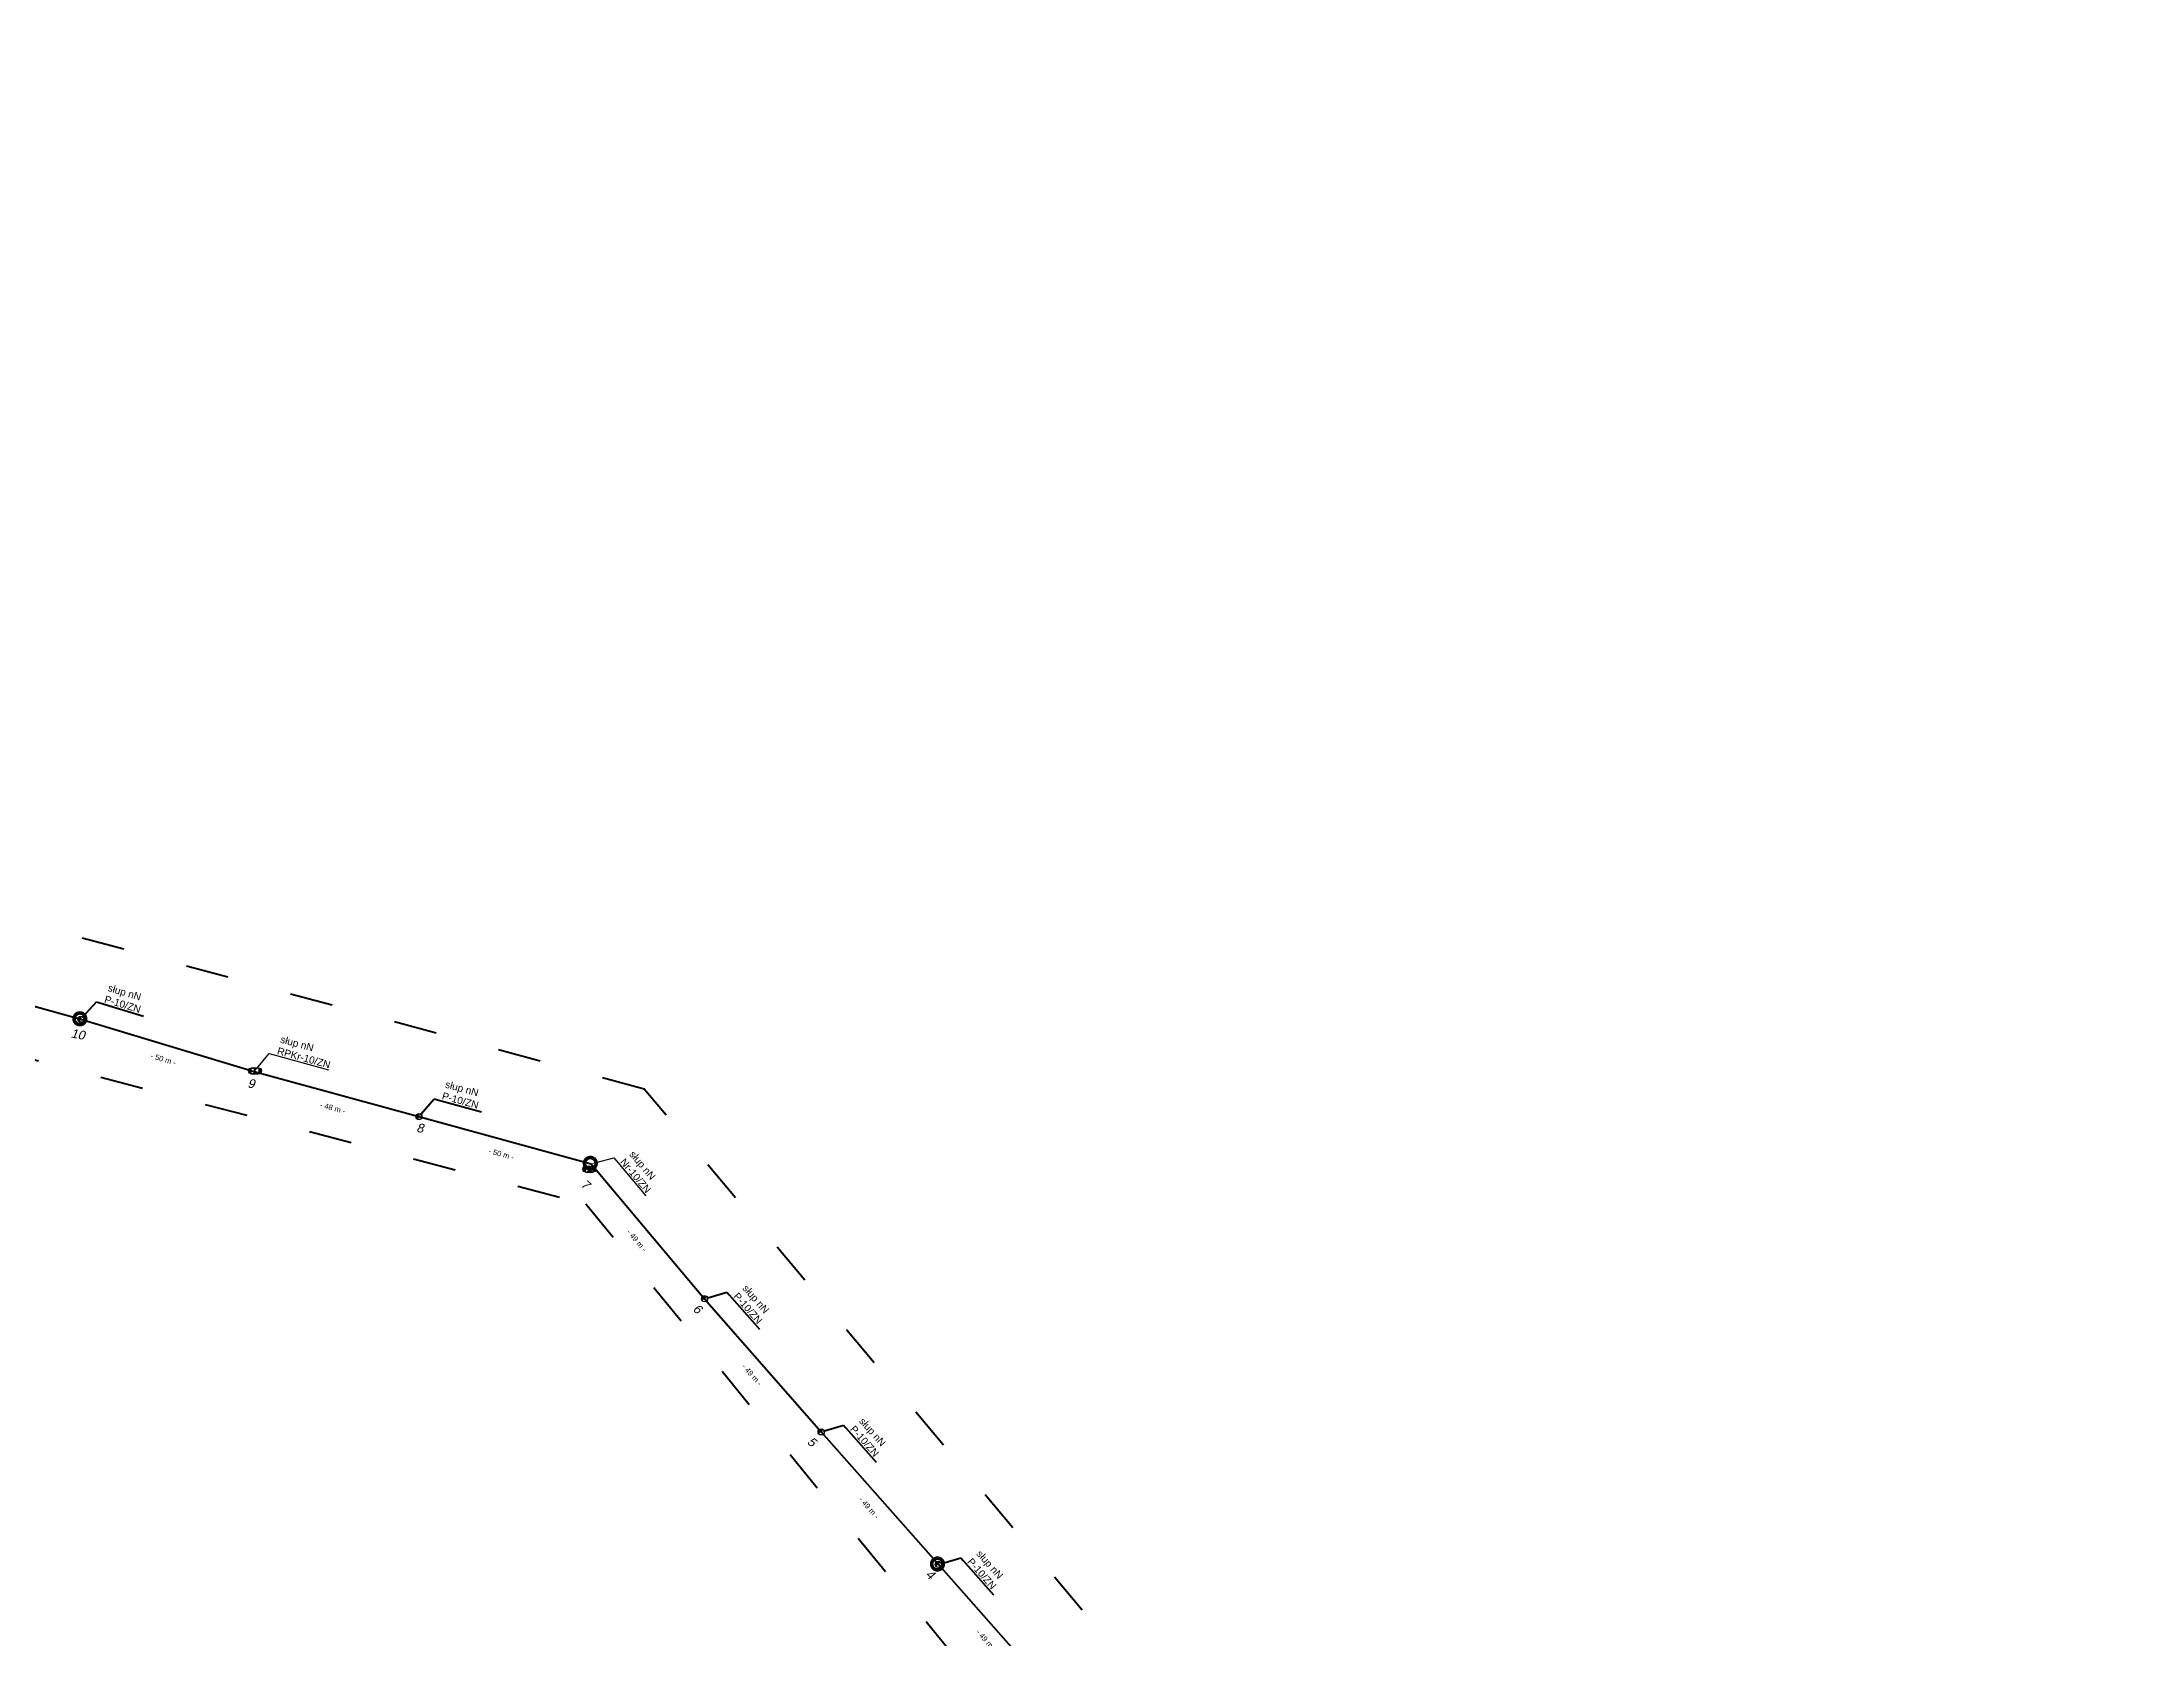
# Model space of a CAD drawing. Header units: metres. Extents: x 7531025 to 7555771, y 5771206 to 5789306.
# Drawn here: x 7548139 to 7548724, y 5784734 to 5785178 of the extents above; entities that cross this region are included whole.
import ezdxf
from ezdxf import colors
from ezdxf.entities.mleader import LeaderData, LeaderLine
from ezdxf.math import Vec2, Vec3

# ---------------------------------------------------------------- set-up
doc = ezdxf.new("R2010")
doc.units = ezdxf.units.M
doc.linetypes.add('GCAD_ISO03W100', pattern=[30, 12, -18])
for name, color, linetype, lineweight in [('!TELE', 30, 'SCARPLINE1A', 50), ('!trafo_05-0739', 6, 'GCAD_ISO03W100', 50), ('_numery slupow etap 4 cz. 2', 7, 'Continuous', 40)]:
    doc.layers.add(name, color=color, linetype=linetype, lineweight=lineweight)
for name, color, linetype in [('!wymiary', 7, 'Continuous'), ('_MM mufy', 3, 'Continuous'), ('_MM opisy', 7, 'Continuous'), ('_MM slupy', 5, 'Continuous')]:
    doc.layers.add(name, color=color, linetype=linetype)
doc.styles.get("Standard").update_dxf_attribs({"font": 'ARIAL.TTF'})
doc.linetypes.add('SCARPLINE1A', pattern='A,2,[150,AAA.SHX,S=1,R=0,X=0,Y=0],1e-11', length=2)
doc.dimstyles.new('opis linie', dxfattribs={"dimtxt": 1.5, "dimasz": 0.18, "dimexe": 0.18, "dimexo": 0.0625, "dimgap": 2.5, "dimtad": 4, "dimdec": 0, "dimzin": 0, "dimdsep": 46, "dimtxsty": 'Standard', "dimcen": 0.09, "dimse1": 1, "dimse2": 1, "dimsd1": 1, "dimsd2": 1, "dimclrt": 256, "dimadec": 0, "dimazin": 0, "dimtfac": 1, "dimtdec": 0, "dimtofl": 0, "dimtmove": 0, "dimatfit": 3, "dimfxl": 1, "dimtfill": 1, "dimtolj": 1, "dimtzin": 0, "dimarcsym": 0})

# ---------------------------------------------------------------- blocks, each defined once
blk = doc.blocks.new('*D163')
at = {"layer": 'Defpoints', "color": 0}
for p in [(7548101.61, 5784919.73), (7548149.78, 5784905.51), (7548149.98, 5784906.23)]:
    blk.add_point(p, dxfattribs=at)
at = {"layer": '!wymiary', "insert": (7548124.71, 5784909.11), "char_height": 1.5, "attachment_point": 5, "rotation": 344.40267, "bg_fill": 3, "box_fill_scale": 1.1, "bg_fill_color": 9, "bg_fill_true_color": 13158600, "bg_fill_transparency": 0}
blk.add_mtext('\\A1;- 50 m -', dxfattribs=at)
blk = doc.blocks.new('*D164')
at = {"layer": 'Defpoints', "color": 0}
for p in [(7548149.98, 5784906.23), (7548198.22, 5784891.68), (7548198, 5784890.96)]:
    blk.add_point(p, dxfattribs=at)
at = {"layer": '!wymiary', "insert": (7548172.94, 5784895.11), "char_height": 1.5, "attachment_point": 5, "rotation": 343.21656, "bg_fill": 3, "box_fill_scale": 1.1, "bg_fill_color": 9, "bg_fill_true_color": 13158600, "bg_fill_transparency": 0}
blk.add_mtext('\\A1;- 50 m -', dxfattribs=at)
blk = doc.blocks.new('*D165')
at = {"layer": 'Defpoints', "color": 0}
for p in [(7548198.22, 5784891.68), (7548243.91, 5784878.4), (7548244.11, 5784879.13)]:
    blk.add_point(p, dxfattribs=at)
at = {"layer": '!wymiary', "insert": (7548220.11, 5784881.53), "char_height": 1.5, "attachment_point": 5, "rotation": 344.70137, "bg_fill": 3, "box_fill_scale": 1.1, "bg_fill_color": 9, "bg_fill_true_color": 13158600, "bg_fill_transparency": 0}
blk.add_mtext('\\A1;- 48 m -', dxfattribs=at)
blk = doc.blocks.new('*D166')
at = {"layer": 'Defpoints', "color": 0}
for p in [(7548244.11, 5784879.13), (7548291.89, 5784865.27), (7548292.09, 5784865.99)]:
    blk.add_point(p, dxfattribs=at)
at = {"layer": '!wymiary', "insert": (7548267.04, 5784868.68), "char_height": 1.5, "attachment_point": 5, "rotation": 344.6876, "bg_fill": 3, "box_fill_scale": 1.1, "bg_fill_color": 9, "bg_fill_true_color": 13158600, "bg_fill_transparency": 0}
blk.add_mtext('\\A1;- 50 m -', dxfattribs=at)
blk = doc.blocks.new('*D167')
at = {"layer": 'Defpoints', "color": 0}
for p in [(7548292.09, 5784865.99), (7548323.05, 5784827.92), (7548323.63, 5784828.41)]:
    blk.add_point(p, dxfattribs=at)
at = {"layer": '!wymiary', "insert": (7548304.78, 5784844.62), "char_height": 1.5, "attachment_point": 5, "rotation": 309.99907, "bg_fill": 3, "box_fill_scale": 1.1, "bg_fill_color": 9, "bg_fill_true_color": 13158600, "bg_fill_transparency": 0}
blk.add_mtext('\\A1;- 49 m -', dxfattribs=at)
blk = doc.blocks.new('*D168')
at = {"layer": 'Defpoints', "color": 0}
for p in [(7548323.63, 5784828.41), (7548355.54, 5784790.87), (7548356.11, 5784791.36)]:
    blk.add_point(p, dxfattribs=at)
at = {"layer": '!wymiary', "insert": (7548336.85, 5784807.24), "char_height": 1.5, "attachment_point": 5, "rotation": 311.24249, "bg_fill": 3, "box_fill_scale": 1.1, "bg_fill_color": 9, "bg_fill_true_color": 13158600, "bg_fill_transparency": 0}
blk.add_mtext('\\A1;- 49 m -', dxfattribs=at)
blk = doc.blocks.new('*D169')
at = {"layer": 'Defpoints', "color": 0}
for p in [(7548356.11, 5784791.36), (7548388.19, 5784753.97), (7548388.75, 5784754.47)]:
    blk.add_point(p, dxfattribs=at)
at = {"layer": '!wymiary', "insert": (7548369.42, 5784770.25), "char_height": 1.5, "attachment_point": 5, "rotation": 311.50538, "bg_fill": 3, "box_fill_scale": 1.1, "bg_fill_color": 9, "bg_fill_true_color": 13158600, "bg_fill_transparency": 0}
blk.add_mtext('\\A1;- 49 m -', dxfattribs=at)
blk = doc.blocks.new('*D170')
at = {"layer": 'Defpoints', "color": 0}
for p in [(7548388.75, 5784754.47), (7548420.86, 5784716.93), (7548421.42, 5784717.43)]:
    blk.add_point(p, dxfattribs=at)
at = {"layer": '!wymiary', "insert": (7548402.07, 5784733.29), "char_height": 1.5, "attachment_point": 5, "rotation": 311.41, "bg_fill": 3, "box_fill_scale": 1.1, "bg_fill_color": 9, "bg_fill_true_color": 13158600, "bg_fill_transparency": 0}
blk.add_mtext('\\A1;- 49 m -', dxfattribs=at)
blk = doc.blocks.new('ZN')
at = {"layer": '_MM slupy', "transparency": 33554687}
h = blk.add_hatch(color=256, dxfattribs=at)
h.dxf.hatch_style = 1
h.paths.add_polyline_path([(0, -0.86), (0, 0.86, 1)])
at = {"layer": '_MM slupy'}
blk.add_circle((0, 0), 0.857, dxfattribs=at)
blk = doc.blocks.new('R')
at = {"layer": '_MM slupy', "transparency": 33554687}
h = blk.add_hatch(color=256, dxfattribs=at)
h.dxf.hatch_style = 1
h.paths.add_polyline_path([(-0.93, -0.86), (-0.93, 0.86, 1)])
h = blk.add_hatch(color=256, dxfattribs=at)
h.dxf.hatch_style = 1
h.paths.add_polyline_path([(0.93, 0.86), (0.93, -0.86, 1)])
at = {"layer": '_MM slupy'}
for points in [[(-0.93, 0.86), (0.93, 0.86)], [(-0.93, -0.86), (0.93, -0.86)]]:
    blk.add_lwpolyline(points, dxfattribs=at)
for centre in [(-0.93, 0), (0.93, 0)]:
    blk.add_circle(centre, 0.857, dxfattribs=at)
blk = doc.blocks.new('mufa')
at = {"layer": '_MM mufy'}
h = blk.add_hatch(color=256, dxfattribs=at)
h.dxf.hatch_style = 1
h.paths.add_polyline_path([(2.15, 0.12, 1), (-2.1, -0.05, 1)])
h.paths.add_polyline_path([(-1.1, -0.01, -1), (1.15, 0.08, -1)], flags=16)
h.paths.add_polyline_path([(-0.83, 0, -1), (0.88, 0.07, -1)], flags=0)
blk = doc.blocks.new('q')
at = {"layer": '_MM slupy'}
blk.add_blockref('ZN', (0, 0), dxfattribs=at)
at = {"layer": '_MM opisy'}
ml = blk.add_multileader_mtext('Standard', dxfattribs=at)
ml.set_content('\\pxql;słup nN\\PP-10/ZN', color=256)
ml.set_leader_properties()
ml.build(insert=Vec2(0, 0))
ml.multileader.update_dxf_attribs({"has_text_frame": 1, "text_left_attachment_type": 5, "text_right_attachment_type": 5, "dogleg_length": 1, "arrow_head_size": 1})
ctx = ml.context
ctx.base_point, ctx.char_height, ctx.arrow_head_size, ctx.landing_gap_size, ctx.plane_origin = Vec3(3.75, 5.9), 2, 1, 1, Vec3(1.72, -1.42)
ctx.left_attachment, ctx.right_attachment = 5, 5
notes = []
notes.append((ctx, [(0, (1, 1, 0), (2.75, 5.9), (1, 0), 1, [(0, [(0, 0), (2.75, 5.9)], 0, [])])]))
ctx.mtext.insert, ctx.mtext.flow_direction = Vec3(4.75, 11.7), 5
ctx.mtext.has_bg_fill, ctx.mtext.bg_color, ctx.mtext.bg_scale_factor, ctx.mtext.bg_transparency, ctx.mtext.use_window_bg_color = 1, -1023410175, 1, 0, 1
for ctx, leaders in notes:
    for number, flags, end, landing, length, lines in leaders:
        leader = LeaderData()
        leader.index, (leader.has_last_leader_line, leader.has_dogleg_vector, leader.attachment_direction) = number, flags
        leader.last_leader_point, leader.dogleg_vector, leader.dogleg_length = Vec3(end), Vec3(landing), length
        for number, points, colour, breaks in lines:
            line = LeaderLine()
            line.index, line.vertices, line.color, line.breaks = number, Vec3.list(points), colors.encode_raw_color(colour), breaks
            leader.lines.append(line)
        ctx.leaders.append(leader)

msp = doc.modelspace()

# ---------------------------------------------------------------- linework, layer by layer
at = {"layer": '!TELE'}
msp.add_lwpolyline([(7548101.61, 5784919.73), (7548149.98, 5784906.23), (7548198.22, 5784891.68), (7548244.11, 5784879.13), (7548292.09, 5784865.99), (7548323.63, 5784828.41), (7548356.11, 5784791.36), (7548388.75, 5784754.47), (7548421.42, 5784717.43), (7548454.11, 5784680.25), (7548483.7, 5784646.37), (7548525.34, 5784601.19), (7548562.89, 5784596.95), (7548591.08, 5784564.67), (7548606.5, 5784550.99)], dxfattribs=at)

# ---------------------------------------------------------------- next in the draw order: dimensions: what is measured, and where the dimension line sits
at = {"layer": '!wymiary'}
dim = msp.add_aligned_dim(p1=(7548101.61, 5784919.73), p2=(7548149.98, 5784906.23), distance=-0.75, dimstyle='opis linie', override={"dimpost": '- <> m -'}, dxfattribs=at)
dim.commit()
dim.dimension.update_dxf_attribs({"geometry": '*D163', "text_midpoint": (7548124.71, 5784909.11)})

# ---------------------------------------------------------------- next in the draw order: dimensions: what is measured, and where the dimension line sits
dim = msp.add_aligned_dim(p1=(7548149.98, 5784906.23), p2=(7548198.22, 5784891.68), distance=-0.75, dimstyle='opis linie', override={"dimpost": '- <> m -'}, dxfattribs=at)
dim.commit()
dim.dimension.update_dxf_attribs({"geometry": '*D164', "text_midpoint": (7548172.94, 5784895.11)})

# ---------------------------------------------------------------- next in the draw order: block references
at = {"layer": '!TELE', "rotation": 343.2165609175953}
msp.add_blockref('q', (7548149.98, 5784906.23), dxfattribs=at)

# ---------------------------------------------------------------- next in the draw order: dimensions: what is measured, and where the dimension line sits
at = {"layer": '!wymiary'}
dim = msp.add_aligned_dim(p1=(7548198.22, 5784891.68), p2=(7548244.11, 5784879.13), distance=-0.75, dimstyle='opis linie', override={"dimpost": '- <> m -'}, dxfattribs=at)
dim.commit()
dim.dimension.update_dxf_attribs({"geometry": '*D165', "text_midpoint": (7548220.11, 5784881.53)})

# ---------------------------------------------------------------- next in the draw order: block references
at = {"color": 5, "lineweight": 70}
msp.add_blockref('mufa', (7548149.69, 5784906.31), dxfattribs=at)

# ---------------------------------------------------------------- next in the draw order: texts
at = {"layer": '_numery slupow etap 4 cz. 2', "oblique": 10}
msp.add_text('10', height=2.5, rotation=348.98994, dxfattribs=at).set_placement((7548147.08, 5784901.19))

# ---------------------------------------------------------------- next in the draw order: dimensions: what is measured, and where the dimension line sits
at = {"layer": '!wymiary'}
dim = msp.add_aligned_dim(p1=(7548244.11, 5784879.13), p2=(7548292.09, 5784865.99), distance=-0.75, dimstyle='opis linie', override={"dimpost": '- <> m -'}, dxfattribs=at)
dim.commit()
dim.dimension.update_dxf_attribs({"geometry": '*D166', "text_midpoint": (7548267.04, 5784868.68)})

# ---------------------------------------------------------------- next in the draw order: leaders
at = {"layer": '_MM opisy'}
ml = msp.add_multileader_mtext('Standard', dxfattribs=at)
ml.set_content('\\pxql;słup nN\\PRPKr-10/ZN', color=256)
ml.set_leader_properties()
ml.build(insert=Vec2(0, 0))
ml.multileader.update_dxf_attribs({"has_text_frame": 1, "text_left_attachment_type": 5, "text_right_attachment_type": 5, "dogleg_length": 1, "arrow_head_size": 1})
ctx = ml.context
ctx.base_point, ctx.char_height, ctx.arrow_head_size, ctx.landing_gap_size, ctx.plane_origin, ctx.plane_x_axis, ctx.plane_y_axis = Vec3(7548203.4, 5784896.38), 2, 1, 1, Vec3(7548199.5, 5784889.86), Vec3(0.964564, -0.26385), Vec3(0.26385, 0.964564)
ctx.left_attachment, ctx.right_attachment = 5, 5
notes = []
notes.append((ctx, [(0, (1, 1, 0), (7548202.43, 5784896.65), (0.964564, -0.26385), 1, [(0, [(7548198.22, 5784891.68), (7548202.43, 5784896.65)], 0, [])])]))
ctx.mtext.insert, ctx.mtext.text_direction, ctx.mtext.flow_direction = Vec3(7548205.88, 5784901.68), Vec3(0.964564, -0.26385), 5
ctx.mtext.has_bg_fill, ctx.mtext.bg_color, ctx.mtext.bg_scale_factor, ctx.mtext.bg_transparency, ctx.mtext.use_window_bg_color = 1, -1023410175, 1, 0, 1
for ctx, leaders in notes:
    for number, flags, end, landing, length, lines in leaders:
        leader = LeaderData()
        leader.index, (leader.has_last_leader_line, leader.has_dogleg_vector, leader.attachment_direction) = number, flags
        leader.last_leader_point, leader.dogleg_vector, leader.dogleg_length = Vec3(end), Vec3(landing), length
        for number, points, colour, breaks in lines:
            line = LeaderLine()
            line.index, line.vertices, line.color, line.breaks = number, Vec3.list(points), colors.encode_raw_color(colour), breaks
            leader.lines.append(line)
        ctx.leaders.append(leader)

# ---------------------------------------------------------------- next in the draw order: block references
at = {"layer": '!TELE', "rotation": 344.6876048304405}
msp.add_blockref('q', (7548244.11, 5784879.13), dxfattribs=at)
msp.add_blockref('R', (7548198.45, 5784891.86))

# ---------------------------------------------------------------- next in the draw order: texts
at = {"layer": '_numery slupow etap 4 cz. 2', "oblique": 10}
msp.add_text('9', height=2.5, rotation=348.98994, dxfattribs=at).set_placement((7548196.28, 5784887.29))

# ---------------------------------------------------------------- next in the draw order: dimensions: what is measured, and where the dimension line sits
at = {"layer": '!wymiary'}
dim = msp.add_aligned_dim(p1=(7548292.09, 5784865.99), p2=(7548323.63, 5784828.41), distance=-0.75, dimstyle='opis linie', override={"dimpost": '- <> m -'}, dxfattribs=at)
dim.commit()
dim.dimension.update_dxf_attribs({"geometry": '*D167', "text_midpoint": (7548304.78, 5784844.62)})

# ---------------------------------------------------------------- next in the draw order: texts
at = {"layer": '_numery slupow etap 4 cz. 2', "oblique": 10}
msp.add_text('8', height=2.5, rotation=348.98994, dxfattribs=at).set_placement((7548243.3, 5784874.92))

# ---------------------------------------------------------------- next in the draw order: dimensions: what is measured, and where the dimension line sits
at = {"layer": '!wymiary'}
dim = msp.add_aligned_dim(p1=(7548323.63, 5784828.41), p2=(7548356.11, 5784791.36), distance=-0.75, dimstyle='opis linie', override={"dimpost": '- <> m -'}, dxfattribs=at)
dim.commit()
dim.dimension.update_dxf_attribs({"geometry": '*D168', "text_midpoint": (7548336.85, 5784807.24)})

# ---------------------------------------------------------------- next in the draw order: leaders
at = {"layer": '_MM opisy'}
ml = msp.add_multileader_mtext('Standard', dxfattribs=at)
ml.set_content('\\pxql;słup nN\\PNr-10/ZN', color=256)
ml.set_leader_properties()
ml.build(insert=Vec2(0, 0))
ml.multileader.update_dxf_attribs({"has_text_frame": 1, "text_left_attachment_type": 5, "text_right_attachment_type": 5, "dogleg_length": 1, "arrow_head_size": 1})
ctx = ml.context
ctx.base_point, ctx.char_height, ctx.arrow_head_size, ctx.landing_gap_size, ctx.plane_origin, ctx.plane_x_axis, ctx.plane_y_axis = Vec3(7548299.03, 5784866.91), 2, 1, 1, Vec3(7548292.11, 5784863.76), Vec3(0.642775, -0.766055), Vec3(0.766055, 0.642775)
ctx.left_attachment, ctx.right_attachment = 5, 5
notes = []
notes.append((ctx, [(0, (1, 1, 0), (7548298.38, 5784867.67), (0.642775, -0.766055), 1, [(0, [(7548292.09, 5784865.99), (7548298.38, 5784867.67)], 0, [])])]))
ctx.mtext.insert, ctx.mtext.text_direction, ctx.mtext.flow_direction = Vec3(7548304.09, 5784869.85), Vec3(0.642775, -0.766055), 5
ctx.mtext.has_bg_fill, ctx.mtext.bg_color, ctx.mtext.bg_scale_factor, ctx.mtext.bg_transparency, ctx.mtext.use_window_bg_color = 1, -1023410175, 1, 0, 1
for ctx, leaders in notes:
    for number, flags, end, landing, length, lines in leaders:
        leader = LeaderData()
        leader.index, (leader.has_last_leader_line, leader.has_dogleg_vector, leader.attachment_direction) = number, flags
        leader.last_leader_point, leader.dogleg_vector, leader.dogleg_length = Vec3(end), Vec3(landing), length
        for number, points, colour, breaks in lines:
            line = LeaderLine()
            line.index, line.vertices, line.color, line.breaks = number, Vec3.list(points), colors.encode_raw_color(colour), breaks
            leader.lines.append(line)
        ctx.leaders.append(leader)

# ---------------------------------------------------------------- next in the draw order: block references
at = {"layer": '!TELE', "rotation": 311.2424865047357}
msp.add_blockref('q', (7548323.63, 5784828.41), dxfattribs=at)
at = {"color": 5, "lineweight": 70}
msp.add_blockref('mufa', (7548291.81, 5784866.07), dxfattribs=at)
msp.add_blockref('R', (7548291.56, 5784864.49))

# ---------------------------------------------------------------- next in the draw order: texts
at = {"layer": '_numery slupow etap 4 cz. 2', "oblique": 10}
msp.add_text('7', height=2.5, rotation=318.4797, dxfattribs=at).set_placement((7548288.98, 5784859.92))

# ---------------------------------------------------------------- next in the draw order: dimensions: what is measured, and where the dimension line sits
at = {"layer": '!wymiary'}
dim = msp.add_aligned_dim(p1=(7548356.11, 5784791.36), p2=(7548388.75, 5784754.47), distance=-0.75, dimstyle='opis linie', override={"dimpost": '- <> m -'}, dxfattribs=at)
dim.commit()
dim.dimension.update_dxf_attribs({"geometry": '*D169', "text_midpoint": (7548369.42, 5784770.25)})

# ---------------------------------------------------------------- next in the draw order: block references
at = {"layer": '!TELE', "rotation": 311.505379868683}
msp.add_blockref('q', (7548356.11, 5784791.36), dxfattribs=at)

# ---------------------------------------------------------------- next in the draw order: texts
at = {"layer": '_numery slupow etap 4 cz. 2', "oblique": 10}
msp.add_text('6', height=2.5, rotation=318.4797, dxfattribs=at).set_placement((7548320.19, 5784825.3))

# ---------------------------------------------------------------- next in the draw order: dimensions: what is measured, and where the dimension line sits
at = {"layer": '!wymiary'}
dim = msp.add_aligned_dim(p1=(7548388.75, 5784754.47), p2=(7548421.42, 5784717.43), distance=-0.75, dimstyle='opis linie', override={"dimpost": '- <> m -'}, dxfattribs=at)
dim.commit()
dim.dimension.update_dxf_attribs({"geometry": '*D170', "text_midpoint": (7548402.07, 5784733.29)})

# ---------------------------------------------------------------- next in the draw order: block references
at = {"layer": '!TELE', "rotation": 311.410001706035}
msp.add_blockref('q', (7548388.75, 5784754.47), dxfattribs=at)

# ---------------------------------------------------------------- next in the draw order: texts
at = {"layer": '_numery slupow etap 4 cz. 2', "oblique": 10}
msp.add_text('5', height=2.5, rotation=318.4797, dxfattribs=at).set_placement((7548352.03, 5784788.28))

# ---------------------------------------------------------------- next in the draw order: linework, layer by layer
at = {"layer": '!trafo_05-0739'}
msp.add_lwpolyline([(7547641.2, 5785178.25), (7547634.65, 5785132.99), (7547721.08, 5785131.95), (7547994.33, 5784969.45), (7547970.52, 5784919.77), (7547996.4, 5784908.38), (7548031.07, 5784948.75), (7548062.9, 5784936.65), (7548097.51, 5784905.28), (7548290.61, 5784854.82), (7548512.5, 5784582.48), (7548546.46, 5784577.95), (7548584.3, 5784537.19), (7548611.47, 5784527.81), (7548638.32, 5784550.78), (7548723.87, 5784589.07), (7548709.94, 5784621.05), (7548610.12, 5784576.44), (7548575.07, 5784619.4), (7548525.34, 5784626.88), (7548306.84, 5784886.78), (7548106.46, 5784940.6), (7548053.47, 5784981.17), (7547724.74, 5785178.25)], close=True, dxfattribs=at)

# ---------------------------------------------------------------- next in the draw order: block references
at = {"color": 5, "lineweight": 70}
msp.add_blockref('mufa', (7548388.47, 5784754.55), dxfattribs=at)

# ---------------------------------------------------------------- next in the draw order: texts
at = {"layer": '_numery slupow etap 4 cz. 2', "oblique": 10}
msp.add_text('4', height=2.5, rotation=318.4797, dxfattribs=at).set_placement((7548385.01, 5784751.39))

doc.saveas('drawing.dxf')
